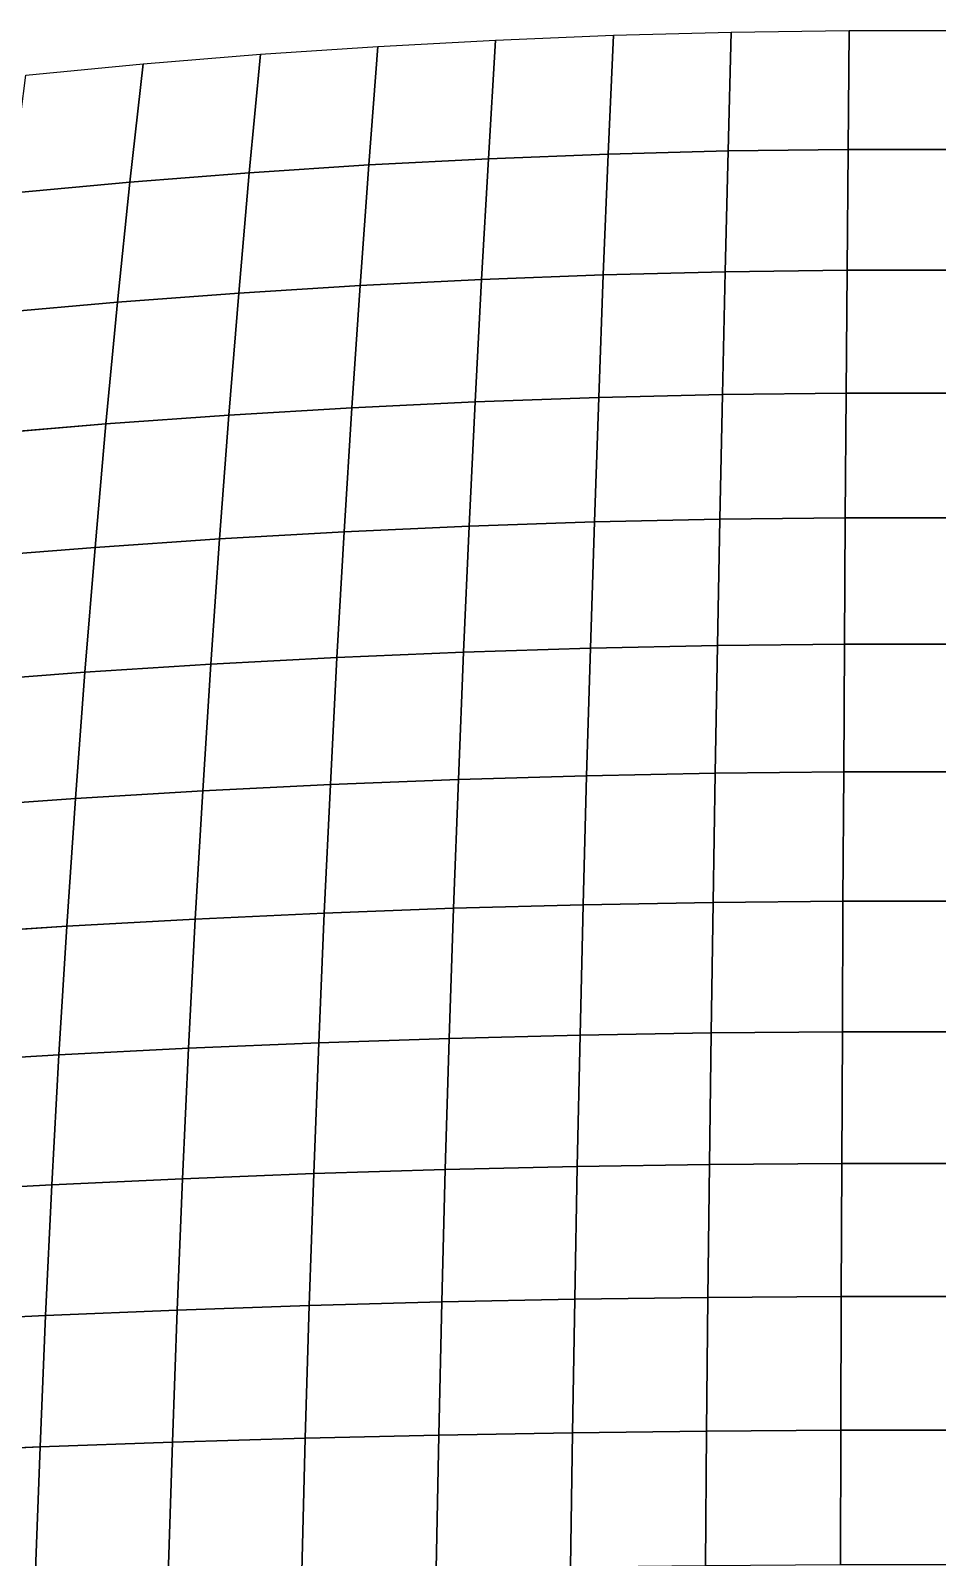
# Model space of a CAD drawing. Header units: millimetres. Extents: x -17.8 to 18.5, y -17.8 to 17.8.
# Drawn here: x -6.85 to 0.23, y 5.92 to 17.84 of the extents above; entities that cross this region are included whole.
import ezdxf

# ---------------------------------------------------------------- set-up
doc = ezdxf.new("R2010")
doc.units = ezdxf.units.MM
doc.layers.add('Test6 LowerTendons', color=90, linetype='Continuous')
doc.layers.add('Test6 TestBases', color=40, linetype='Continuous')
doc.layers.add('Test6 UpperTendons', color=203, linetype='Continuous', true_color=0xaa38c7)

msp = doc.modelspace()

# ---------------------------------------------------------------- linework, layer by layer
at = {"layer": 'Test6 LowerTendons'}
for p, q in [((-2.341035, 16.876859, 30.572685), (-2.300619, 17.804788, 30.044876)), ((-1.380563, 17.829491, 30.086562), (-1.404885, 16.901106, 30.61661)), ((-0.460219, 17.841834, 30.107392), (-0.468338, 16.913224, 30.638561)), ((-5.057073, 17.656139, 29.794038), (-5.144397, 16.731028, 30.30851)), ((-4.211071, 16.791863, 30.418713), (-4.139084, 17.718166, 29.898704)), ((-3.220194, 17.767695, 29.982283), (-3.276522, 16.840457, 30.506741)), ((-6.076198, 16.657892, 30.176023), (-5.973935, 17.581541, 29.668155)), ((-3.276522, 16.840457, 30.506741), (-3.329792, 15.897856, 31.002718)), ((-2.379264, 15.93335, 31.071937), (-2.341035, 16.876859, 30.572685)), ((-1.404885, 16.901106, 30.61661), (-1.427893, 15.956997, 31.118052)), ((-0.468338, 16.913224, 30.638561), (-0.47602, 15.968816, 31.1411)), ((-5.144397, 16.731028, 30.30851), (-5.226924, 15.791199, 30.794726)), ((-4.279131, 15.850484, 30.910339), (-4.211071, 16.791863, 30.418713)), ((-6.172803, 15.719954, 30.655789), (-6.076198, 16.657892, 30.176023)), ((-3.329792, 15.897856, 31.002718), (-3.379956, 14.940767, 31.469782)), ((-2.415272, 14.975141, 31.542184), (-2.379264, 15.93335, 31.071937)), ((-1.427893, 15.956997, 31.118052), (-1.449569, 14.998046, 31.590428)), ((-0.47602, 15.968816, 31.1411), (-0.483257, 15.009495, 31.614543)), ((-5.226924, 15.791199, 30.794726), (-5.304592, 14.837521, 31.252314)), ((-4.343204, 14.894903, 31.373177), (-4.279131, 15.850484, 30.910339)), ((-6.263682, 14.768588, 31.10712), (-6.172803, 15.719954, 30.655789)), ((-3.379956, 14.940767, 31.469782), (-3.426972, 13.970081, 31.90753)), ((-2.449027, 14.003125, 31.983004), (-2.415272, 14.975141, 31.542184)), ((-1.449569, 14.998046, 31.590428), (-1.469891, 14.025147, 32.033302)), ((-0.483257, 15.009495, 31.614543), (-0.490043, 14.036156, 32.058446)), ((-5.304592, 14.837521, 31.252314), (-5.377342, 13.870866, 31.680926)), ((-4.403241, 13.925999, 31.806851), (-4.343204, 14.894903, 31.373177)), ((-6.348773, 13.804657, 31.529705), (-6.263682, 14.768588, 31.10712)), ((-3.426972, 13.970081, 31.90753), (-3.470798, 12.986691, 32.315587)), ((-2.480498, 13.018203, 32.394001), (-2.449027, 14.003125, 31.983004)), ((-1.469891, 14.025147, 32.033302), (-1.488841, 13.039207, 32.446265)), ((-0.490043, 14.036156, 32.058446), (-0.49637, 13.049708, 32.472396)), ((-5.377342, 13.870866, 31.680926), (-5.44512, 12.892112, 32.08024)), ((-4.459191, 12.944665, 32.211008), (-4.403241, 13.925999, 31.806851)), ((-6.428018, 12.829026, 31.923259), (-6.348773, 13.804657, 31.529705)), ((-2.509658, 12.02129, 32.774806), (-2.480498, 13.018203, 32.394001)), ((-1.488841, 13.039207, 32.446265), (-1.5064, 12.041147, 32.82894)), ((-0.49637, 13.049708, 32.472396), (-0.502234, 12.051073, 32.856005)), ((-5.44512, 12.892112, 32.08024), (-5.507874, 11.902143, 32.449962)), ((-4.51101, 11.951791, 32.585322), (-4.459191, 12.944665, 32.211008)), ((-3.470798, 12.986691, 32.315587), (-3.511398, 11.991507, 32.693601)), ((-6.501365, 11.84256, 32.287517), (-6.428018, 12.829026, 31.923259)), ((-0.502234, 12.051073, 32.856005), (-0.507629, 11.041185, 33.208918)), ((-4.558656, 10.948282, 32.929493), (-4.51101, 11.951791, 32.585322)), ((-3.511398, 11.991507, 32.693601), (-3.548736, 10.98544, 33.041251)), ((-2.536478, 11.013311, 33.12508), (-2.509658, 12.02129, 32.774806)), ((-1.5064, 12.041147, 32.82894), (-1.522554, 11.031893, 33.180971)), ((-6.568764, 10.846128, 32.62224), (-6.501365, 11.84256, 32.287517)), ((-5.507874, 11.902143, 32.449962), (-5.565559, 10.901844, 32.789816)), ((-3.548736, 10.98544, 33.041251), (-3.582782, 9.969414, 33.35824)), ((-2.560939, 9.995196, 33.44451), (-2.536478, 11.013311, 33.12508)), ((-1.522554, 11.031893, 33.180971), (-1.537286, 10.012388, 33.502037)), ((-0.507629, 11.041185, 33.208918), (-0.512549, 10.020986, 33.530803)), ((-5.565559, 10.901844, 32.789816), (-5.618132, 9.892103, 33.099555)), ((-4.602091, 9.935046, 33.243245), (-4.558656, 10.948282, 32.929493)), ((-6.630173, 9.840596, 32.927211), (-6.568764, 10.846128, 32.62224)), ((-0.512549, 10.020986, 33.530803), (-0.51699, 8.991429, 33.821362)), ((-4.64128, 8.912993, 33.526329), (-4.602091, 9.935046, 33.243245)), ((-3.582782, 9.969414, 33.35824), (-3.613506, 8.944355, 33.644297)), ((-2.583015, 8.967888, 33.732813), (-2.560939, 9.995196, 33.44451)), ((-1.537286, 10.012388, 33.502037), (-1.550584, 8.983581, 33.791842)), ((-6.68555, 8.826832, 33.202231), (-6.630173, 9.840596, 32.927211)), ((-5.618132, 9.892103, 33.099555), (-5.665556, 8.873814, 33.378954)), ((-2.602687, 7.932333, 33.98973), (-2.583015, 8.967888, 33.732813)), ((-1.550584, 8.983581, 33.791842), (-1.562435, 7.946426, 34.050121)), ((-0.51699, 8.991429, 33.821362), (-0.520949, 7.953474, 34.080323)), ((-6.734861, 7.805703, 33.447127), (-6.68555, 8.826832, 33.202231)), ((-5.665556, 8.873814, 33.378954), (-5.707795, 7.84787, 33.627811)), ((-4.676193, 7.883041, 33.778521), (-4.64128, 8.912993, 33.526329)), ((-3.613506, 8.944355, 33.644297), (-3.640881, 7.911201, 33.899181)), ((-4.706802, 6.846111, 33.999623), (-4.676193, 7.883041, 33.778521)), ((-3.640881, 7.911201, 33.899181), (-3.664885, 6.870889, 34.122677)), ((-2.619939, 6.889486, 34.215033), (-2.602687, 7.932333, 33.98973)), ((-1.562435, 7.946426, 34.050121), (-1.57283, 6.90189, 34.276635)), ((-0.520949, 7.953474, 34.080323), (-0.524421, 6.908094, 34.307446)), ((-6.778076, 6.778076, 33.661744), (-6.734861, 7.805703, 33.447127)), ((-5.707795, 7.84787, 33.627811), (-5.744821, 6.815168, 33.845948)), ((-5.744821, 6.815168, 33.845948), (-5.776605, 5.776605, 34.033209)), ((-4.733082, 5.803127, 34.189461), (-4.706802, 6.846111, 33.999623)), ((-3.664885, 6.870889, 34.122677), (-3.685498, 5.824366, 34.314596)), ((-2.634755, 5.840309, 34.408523), (-2.619939, 6.889486, 34.215033)), ((-1.57283, 6.90189, 34.276635), (-1.581756, 5.850943, 34.471178)), ((-0.524421, 6.908094, 34.307446), (-0.527402, 5.856262, 34.502516)), ((-6.815168, 5.744821, 33.845948), (-6.778076, 6.778076, 33.661744))]:
    msp.add_line(p, q, dxfattribs=at)
at = {"layer": 'Test6 TestBases'}
for points in [[(-3.276522, 16.840457, 30.506741), (-3.220194, 17.767695, 29.982283), (-2.300619, 17.804788, 30.044876), (-2.341035, 16.876859, 30.572685)], [(-2.341035, 16.876859, 30.572685), (-2.300619, 17.804788, 30.044876), (-1.380563, 17.829491, 30.086562), (-1.404885, 16.901106, 30.61661)], [(-1.404885, 16.901106, 30.61661), (-1.380563, 17.829491, 30.086562), (-0.460219, 17.841834, 30.107392), (-0.468338, 16.913224, 30.638561)], [(-0.468338, 16.913224, 30.638561), (-0.460219, 17.841834, 30.107392), (0.460219, 17.841834, 30.107392), (0.468338, 16.913224, 30.638561)], [(-6.076198, 16.657892, 30.176023), (-5.973935, 17.581541, 29.668155), (-5.057073, 17.656139, 29.794038), (-5.144397, 16.731028, 30.30851)], [(-5.144397, 16.731028, 30.30851), (-5.057073, 17.656139, 29.794038), (-4.139084, 17.718166, 29.898704), (-4.211071, 16.791863, 30.418713)], [(-4.211071, 16.791863, 30.418713), (-4.139084, 17.718166, 29.898704), (-3.220194, 17.767695, 29.982283), (-3.276522, 16.840457, 30.506741)], [(-7.006161, 16.572383, 30.021121), (-6.889425, 17.494281, 29.520906), (-5.973935, 17.581541, 29.668155), (-6.076198, 16.657892, 30.176023)], [(-4.279131, 15.850484, 30.910339), (-4.211071, 16.791863, 30.418713), (-3.276522, 16.840457, 30.506741), (-3.329792, 15.897856, 31.002718)], [(-3.329792, 15.897856, 31.002718), (-3.276522, 16.840457, 30.506741), (-2.341035, 16.876859, 30.572685), (-2.379264, 15.93335, 31.071937)], [(-2.379264, 15.93335, 31.071937), (-2.341035, 16.876859, 30.572685), (-1.404885, 16.901106, 30.61661), (-1.427893, 15.956997, 31.118052)], [(-1.427893, 15.956997, 31.118052), (-1.404885, 16.901106, 30.61661), (-0.468338, 16.913224, 30.638561), (-0.47602, 15.968816, 31.1411)], [(0.47602, 15.968816, 31.1411), (-0.47602, 15.968816, 31.1411), (-0.468338, 16.913224, 30.638561), (0.468338, 16.913224, 30.638561)], [(-6.172803, 15.719954, 30.655789), (-6.076198, 16.657892, 30.176023), (-5.144397, 16.731028, 30.30851), (-5.226924, 15.791199, 30.794726)], [(-5.226924, 15.791199, 30.794726), (-5.144397, 16.731028, 30.30851), (-4.211071, 16.791863, 30.418713), (-4.279131, 15.850484, 30.910339)], [(-7.116385, 15.636694, 30.493421), (-7.006161, 16.572383, 30.021121), (-6.076198, 16.657892, 30.176023), (-6.172803, 15.719954, 30.655789)], [(-3.379956, 14.940767, 31.469782), (-4.343204, 14.894903, 31.373177), (-4.279131, 15.850484, 30.910339), (-3.329792, 15.897856, 31.002718)], [(-2.415272, 14.975141, 31.542184), (-3.379956, 14.940767, 31.469782), (-3.329792, 15.897856, 31.002718), (-2.379264, 15.93335, 31.071937)], [(-1.449569, 14.998046, 31.590428), (-2.415272, 14.975141, 31.542184), (-2.379264, 15.93335, 31.071937), (-1.427893, 15.956997, 31.118052)], [(-0.483257, 15.009495, 31.614543), (-1.449569, 14.998046, 31.590428), (-1.427893, 15.956997, 31.118052), (-0.47602, 15.968816, 31.1411)], [(0.483257, 15.009495, 31.614543), (-0.483257, 15.009495, 31.614543), (-0.47602, 15.968816, 31.1411), (0.47602, 15.968816, 31.1411)], [(-5.304592, 14.837521, 31.252314), (-6.263682, 14.768588, 31.10712), (-6.172803, 15.719954, 30.655789), (-5.226924, 15.791199, 30.794726)], [(-4.343204, 14.894903, 31.373177), (-5.304592, 14.837521, 31.252314), (-5.226924, 15.791199, 30.794726), (-4.279131, 15.850484, 30.910339)], [(-6.263682, 14.768588, 31.10712), (-7.220024, 14.688065, 30.937515), (-7.116385, 15.636694, 30.493421), (-6.172803, 15.719954, 30.655789)], [(-4.403241, 13.925999, 31.806851), (-4.343204, 14.894903, 31.373177), (-3.379956, 14.940767, 31.469782), (-3.426972, 13.970081, 31.90753)], [(-3.426972, 13.970081, 31.90753), (-3.379956, 14.940767, 31.469782), (-2.415272, 14.975141, 31.542184), (-2.449027, 14.003125, 31.983004)], [(-2.449027, 14.003125, 31.983004), (-2.415272, 14.975141, 31.542184), (-1.449569, 14.998046, 31.590428), (-1.469891, 14.025147, 32.033302)], [(-1.469891, 14.025147, 32.033302), (-1.449569, 14.998046, 31.590428), (-0.483257, 15.009495, 31.614543), (-0.490043, 14.036156, 32.058446)], [(0.490043, 14.036156, 32.058446), (-0.490043, 14.036156, 32.058446), (-0.483257, 15.009495, 31.614543), (0.483257, 15.009495, 31.614543)], [(-6.348773, 13.804657, 31.529705), (-6.263682, 14.768588, 31.10712), (-5.304592, 14.837521, 31.252314), (-5.377342, 13.870866, 31.680926)], [(-5.377342, 13.870866, 31.680926), (-5.304592, 14.837521, 31.252314), (-4.343204, 14.894903, 31.373177), (-4.403241, 13.925999, 31.806851)], [(-7.317019, 13.727349, 31.353133), (-7.220024, 14.688065, 30.937515), (-6.263682, 14.768588, 31.10712), (-6.348773, 13.804657, 31.529705)], [(-3.470798, 12.986691, 32.315587), (-4.459191, 12.944665, 32.211008), (-4.403241, 13.925999, 31.806851), (-3.426972, 13.970081, 31.90753)], [(-2.480498, 13.018203, 32.394001), (-3.470798, 12.986691, 32.315587), (-3.426972, 13.970081, 31.90753), (-2.449027, 14.003125, 31.983004)], [(-1.488841, 13.039207, 32.446265), (-2.480498, 13.018203, 32.394001), (-2.449027, 14.003125, 31.983004), (-1.469891, 14.025147, 32.033302)], [(-0.49637, 13.049708, 32.472396), (-1.488841, 13.039207, 32.446265), (-1.469891, 14.025147, 32.033302), (-0.490043, 14.036156, 32.058446)], [(0.49637, 13.049708, 32.472396), (-0.49637, 13.049708, 32.472396), (-0.490043, 14.036156, 32.058446), (0.490043, 14.036156, 32.058446)], [(-5.44512, 12.892112, 32.08024), (-6.428018, 12.829026, 31.923259), (-6.348773, 13.804657, 31.529705), (-5.377342, 13.870866, 31.680926)], [(-4.459191, 12.944665, 32.211008), (-5.44512, 12.892112, 32.08024), (-5.377342, 13.870866, 31.680926), (-4.403241, 13.925999, 31.806851)], [(-6.428018, 12.829026, 31.923259), (-7.407311, 12.755392, 31.74003), (-7.317019, 13.727349, 31.353133), (-6.348773, 13.804657, 31.529705)], [(-3.511398, 11.991507, 32.693601), (-3.470798, 12.986691, 32.315587), (-2.480498, 13.018203, 32.394001), (-2.509658, 12.02129, 32.774806)], [(-2.509658, 12.02129, 32.774806), (-2.480498, 13.018203, 32.394001), (-1.488841, 13.039207, 32.446265), (-1.5064, 12.041147, 32.82894)], [(-1.5064, 12.041147, 32.82894), (-1.488841, 13.039207, 32.446265), (-0.49637, 13.049708, 32.472396), (-0.502234, 12.051073, 32.856005)], [(-0.502234, 12.051073, 32.856005), (-0.49637, 13.049708, 32.472396), (0.49637, 13.049708, 32.472396), (0.502234, 12.051073, 32.856005)], [(-6.501365, 11.84256, 32.287517), (-6.428018, 12.829026, 31.923259), (-5.44512, 12.892112, 32.08024), (-5.507874, 11.902143, 32.449962)], [(-5.507874, 11.902143, 32.449962), (-5.44512, 12.892112, 32.08024), (-4.459191, 12.944665, 32.211008), (-4.51101, 11.951791, 32.585322)], [(-4.51101, 11.951791, 32.585322), (-4.459191, 12.944665, 32.211008), (-3.470798, 12.986691, 32.315587), (-3.511398, 11.991507, 32.693601)], [(-7.490847, 11.773042, 32.097982), (-7.407311, 12.755392, 31.74003), (-6.428018, 12.829026, 31.923259), (-6.501365, 11.84256, 32.287517)], [(-1.522554, 11.031893, 33.180971), (-1.5064, 12.041147, 32.82894), (-0.502234, 12.051073, 32.856005), (-0.507629, 11.041185, 33.208918)], [(0.507629, 11.041185, 33.208918), (-0.507629, 11.041185, 33.208918), (-0.502234, 12.051073, 32.856005), (0.502234, 12.051073, 32.856005)], [(-5.565559, 10.901844, 32.789816), (-5.507874, 11.902143, 32.449962), (-4.51101, 11.951791, 32.585322), (-4.558656, 10.948282, 32.929493)], [(-4.558656, 10.948282, 32.929493), (-4.51101, 11.951791, 32.585322), (-3.511398, 11.991507, 32.693601), (-3.548736, 10.98544, 33.041251)], [(-3.548736, 10.98544, 33.041251), (-3.511398, 11.991507, 32.693601), (-2.509658, 12.02129, 32.774806), (-2.536478, 11.013311, 33.12508)], [(-2.536478, 11.013311, 33.12508), (-2.509658, 12.02129, 32.774806), (-1.5064, 12.041147, 32.82894), (-1.522554, 11.031893, 33.180971)], [(-7.567581, 10.781144, 32.426784), (-7.490847, 11.773042, 32.097982), (-6.501365, 11.84256, 32.287517), (-6.568764, 10.846128, 32.62224)], [(-6.568764, 10.846128, 32.62224), (-6.501365, 11.84256, 32.287517), (-5.507874, 11.902143, 32.449962), (-5.565559, 10.901844, 32.789816)], [(-3.582782, 9.969414, 33.35824), (-4.602091, 9.935046, 33.243245), (-4.558656, 10.948282, 32.929493), (-3.548736, 10.98544, 33.041251)], [(-3.582782, 9.969414, 33.35824), (-3.548736, 10.98544, 33.041251), (-2.536478, 11.013311, 33.12508), (-2.560939, 9.995196, 33.44451)], [(-2.560939, 9.995196, 33.44451), (-2.536478, 11.013311, 33.12508), (-1.522554, 11.031893, 33.180971), (-1.537286, 10.012388, 33.502037)], [(-1.537286, 10.012388, 33.502037), (-1.522554, 11.031893, 33.180971), (-0.507629, 11.041185, 33.208918), (-0.512549, 10.020986, 33.530803)], [(0.512549, 10.020986, 33.530803), (-0.512549, 10.020986, 33.530803), (-0.507629, 11.041185, 33.208918), (0.507629, 11.041185, 33.208918)], [(-5.618132, 9.892103, 33.099555), (-6.630173, 9.840596, 32.927211), (-6.568764, 10.846128, 32.62224), (-5.565559, 10.901844, 32.789816)], [(-4.602091, 9.935046, 33.243245), (-5.618132, 9.892103, 33.099555), (-5.565559, 10.901844, 32.789816), (-4.558656, 10.948282, 32.929493)], [(-6.630173, 9.840596, 32.927211), (-7.63747, 9.780539, 32.726255), (-7.567581, 10.781144, 32.426784), (-6.568764, 10.846128, 32.62224)], [(-1.550584, 8.983581, 33.791842), (-1.537286, 10.012388, 33.502037), (-0.512549, 10.020986, 33.530803), (-0.51699, 8.991429, 33.821362)], [(0.51699, 8.991429, 33.821362), (-0.51699, 8.991429, 33.821362), (-0.512549, 10.020986, 33.530803), (0.512549, 10.020986, 33.530803)], [(-5.665556, 8.873814, 33.378954), (-5.618132, 9.892103, 33.099555), (-4.602091, 9.935046, 33.243245), (-4.64128, 8.912993, 33.526329)], [(-4.64128, 8.912993, 33.526329), (-4.602091, 9.935046, 33.243245), (-3.582782, 9.969414, 33.35824), (-3.613506, 8.944355, 33.644297)], [(-3.613506, 8.944355, 33.644297), (-3.582782, 9.969414, 33.35824), (-2.560939, 9.995196, 33.44451), (-2.583015, 8.967888, 33.732813)], [(-2.583015, 8.967888, 33.732813), (-2.560939, 9.995196, 33.44451), (-1.537286, 10.012388, 33.502037), (-1.550584, 8.983581, 33.791842)], [(-7.700475, 8.772066, 32.996231), (-7.63747, 9.780539, 32.726255), (-6.630173, 9.840596, 32.927211), (-6.68555, 8.826832, 33.202231)], [(-6.68555, 8.826832, 33.202231), (-6.630173, 9.840596, 32.927211), (-5.618132, 9.892103, 33.099555), (-5.665556, 8.873814, 33.378954)], [(-2.602687, 7.932333, 33.98973), (-3.640881, 7.911201, 33.899181), (-3.613506, 8.944355, 33.644297), (-2.583015, 8.967888, 33.732813)], [(-1.562435, 7.946426, 34.050121), (-2.602687, 7.932333, 33.98973), (-2.583015, 8.967888, 33.732813), (-1.550584, 8.983581, 33.791842)], [(-0.520949, 7.953474, 34.080323), (-1.562435, 7.946426, 34.050121), (-1.550584, 8.983581, 33.791842), (-0.51699, 8.991429, 33.821362)], [(0.520949, 7.953474, 34.080323), (-0.520949, 7.953474, 34.080323), (-0.51699, 8.991429, 33.821362), (0.51699, 8.991429, 33.821362)], [(-6.734861, 7.805703, 33.447127), (-7.756563, 7.756563, 33.236563), (-7.700475, 8.772066, 32.996231), (-6.68555, 8.826832, 33.202231)], [(-5.707795, 7.84787, 33.627811), (-6.734861, 7.805703, 33.447127), (-6.68555, 8.826832, 33.202231), (-5.665556, 8.873814, 33.378954)], [(-4.676193, 7.883041, 33.778521), (-5.707795, 7.84787, 33.627811), (-5.665556, 8.873814, 33.378954), (-4.64128, 8.912993, 33.526329)], [(-3.640881, 7.911201, 33.899181), (-4.676193, 7.883041, 33.778521), (-4.64128, 8.912993, 33.526329), (-3.613506, 8.944355, 33.644297)], [(-5.744821, 6.815168, 33.845948), (-5.707795, 7.84787, 33.627811), (-4.676193, 7.883041, 33.778521), (-4.706802, 6.846111, 33.999623)], [(-4.706802, 6.846111, 33.999623), (-4.676193, 7.883041, 33.778521), (-3.640881, 7.911201, 33.899181), (-3.664885, 6.870889, 34.122677)], [(-3.664885, 6.870889, 34.122677), (-3.640881, 7.911201, 33.899181), (-2.602687, 7.932333, 33.98973), (-2.619939, 6.889486, 34.215033)], [(-2.619939, 6.889486, 34.215033), (-2.602687, 7.932333, 33.98973), (-1.562435, 7.946426, 34.050121), (-1.57283, 6.90189, 34.276635)], [(-1.57283, 6.90189, 34.276635), (-1.562435, 7.946426, 34.050121), (-0.520949, 7.953474, 34.080323), (-0.524421, 6.908094, 34.307446)], [(0.524421, 6.908094, 34.307446), (-0.524421, 6.908094, 34.307446), (-0.520949, 7.953474, 34.080323), (0.520949, 7.953474, 34.080323)], [(-7.805703, 6.734861, 33.447127), (-7.756563, 7.756563, 33.236563), (-6.734861, 7.805703, 33.447127), (-6.778076, 6.778076, 33.661744)], [(-6.778076, 6.778076, 33.661744), (-6.734861, 7.805703, 33.447127), (-5.707795, 7.84787, 33.627811), (-5.744821, 6.815168, 33.845948)], [(-5.776605, 5.776605, 34.033209), (-6.815168, 5.744821, 33.845948), (-6.778076, 6.778076, 33.661744), (-5.744821, 6.815168, 33.845948)], [(-4.733082, 5.803127, 34.189461), (-5.776605, 5.776605, 34.033209), (-5.744821, 6.815168, 33.845948), (-4.706802, 6.846111, 33.999623)], [(-3.685498, 5.824366, 34.314596), (-4.733082, 5.803127, 34.189461), (-4.706802, 6.846111, 33.999623), (-3.664885, 6.870889, 34.122677)], [(-2.634755, 5.840309, 34.408523), (-3.685498, 5.824366, 34.314596), (-3.664885, 6.870889, 34.122677), (-2.619939, 6.889486, 34.215033)], [(-1.581756, 5.850943, 34.471178), (-2.634755, 5.840309, 34.408523), (-2.619939, 6.889486, 34.215033), (-1.57283, 6.90189, 34.276635)], [(-0.527402, 5.856262, 34.502516), (-1.581756, 5.850943, 34.471178), (-1.57283, 6.90189, 34.276635), (-0.524421, 6.908094, 34.307446)], [(0.527402, 5.856262, 34.502516), (-0.527402, 5.856262, 34.502516), (-0.524421, 6.908094, 34.307446), (0.524421, 6.908094, 34.307446)], [(-6.815168, 5.744821, 33.845948), (-7.84787, 5.707795, 33.627811), (-7.805703, 6.734861, 33.447127), (-6.778076, 6.778076, 33.661744)]]:
    msp.add_3dface(points, dxfattribs=at)
at = {"layer": 'Test6 UpperTendons'}
for p, q in [((-3.220194, 17.767695, 29.982283), (-2.300619, 17.804788, 30.044876)), ((-2.300619, 17.804788, 30.044876), (-1.380563, 17.829491, 30.086562)), ((-1.380563, 17.829491, 30.086562), (-0.460219, 17.841834, 30.107392)), ((-0.460219, 17.841834, 30.107392), (0.460219, 17.841834, 30.107392)), ((-5.973935, 17.581541, 29.668155), (-5.057073, 17.656139, 29.794038)), ((-5.057073, 17.656139, 29.794038), (-4.139084, 17.718166, 29.898704)), ((-4.139084, 17.718166, 29.898704), (-3.220194, 17.767695, 29.982283)), ((-6.889425, 17.494281, 29.520906), (-5.973935, 17.581541, 29.668155)), ((-3.276522, 16.840457, 30.506741), (-4.211071, 16.791863, 30.418713)), ((-2.341035, 16.876859, 30.572685), (-3.276522, 16.840457, 30.506741)), ((-1.404885, 16.901106, 30.61661), (-2.341035, 16.876859, 30.572685)), ((-0.468338, 16.913224, 30.638561), (-1.404885, 16.901106, 30.61661)), ((0.468338, 16.913224, 30.638561), (-0.468338, 16.913224, 30.638561)), ((-5.144397, 16.731028, 30.30851), (-6.076198, 16.657892, 30.176023)), ((-4.211071, 16.791863, 30.418713), (-5.144397, 16.731028, 30.30851)), ((-6.076198, 16.657892, 30.176023), (-7.006161, 16.572383, 30.021121)), ((-3.329792, 15.897856, 31.002718), (-4.279131, 15.850484, 30.910339)), ((-2.379264, 15.93335, 31.071937), (-3.329792, 15.897856, 31.002718)), ((-1.427893, 15.956997, 31.118052), (-2.379264, 15.93335, 31.071937)), ((-0.47602, 15.968816, 31.1411), (-1.427893, 15.956997, 31.118052)), ((0.47602, 15.968816, 31.1411), (-0.47602, 15.968816, 31.1411)), ((-5.226924, 15.791199, 30.794726), (-6.172803, 15.719954, 30.655789)), ((-4.279131, 15.850484, 30.910339), (-5.226924, 15.791199, 30.794726)), ((-6.172803, 15.719954, 30.655789), (-7.116385, 15.636694, 30.493421)), ((-4.343204, 14.894903, 31.373177), (-3.379956, 14.940767, 31.469782)), ((-3.379956, 14.940767, 31.469782), (-2.415272, 14.975141, 31.542184)), ((-2.415272, 14.975141, 31.542184), (-1.449569, 14.998046, 31.590428)), ((-1.449569, 14.998046, 31.590428), (-0.483257, 15.009495, 31.614543)), ((-0.483257, 15.009495, 31.614543), (0.483257, 15.009495, 31.614543)), ((-6.263682, 14.768588, 31.10712), (-5.304592, 14.837521, 31.252314)), ((-5.304592, 14.837521, 31.252314), (-4.343204, 14.894903, 31.373177)), ((-7.220024, 14.688065, 30.937515), (-6.263682, 14.768588, 31.10712)), ((-3.426972, 13.970081, 31.90753), (-4.403241, 13.925999, 31.806851)), ((-2.449027, 14.003125, 31.983004), (-3.426972, 13.970081, 31.90753)), ((-1.469891, 14.025147, 32.033302), (-2.449027, 14.003125, 31.983004)), ((-0.490043, 14.036156, 32.058446), (-1.469891, 14.025147, 32.033302)), ((0.490043, 14.036156, 32.058446), (-0.490043, 14.036156, 32.058446)), ((-5.377342, 13.870866, 31.680926), (-6.348773, 13.804657, 31.529705)), ((-4.403241, 13.925999, 31.806851), (-5.377342, 13.870866, 31.680926)), ((-6.348773, 13.804657, 31.529705), (-7.317019, 13.727349, 31.353133)), ((-3.470798, 12.986691, 32.315587), (-2.480498, 13.018203, 32.394001)), ((-2.480498, 13.018203, 32.394001), (-1.488841, 13.039207, 32.446265)), ((-1.488841, 13.039207, 32.446265), (-0.49637, 13.049708, 32.472396)), ((-0.49637, 13.049708, 32.472396), (0.49637, 13.049708, 32.472396)), ((-6.428018, 12.829026, 31.923259), (-5.44512, 12.892112, 32.08024)), ((-5.44512, 12.892112, 32.08024), (-4.459191, 12.944665, 32.211008)), ((-4.459191, 12.944665, 32.211008), (-3.470798, 12.986691, 32.315587)), ((-7.407311, 12.755392, 31.74003), (-6.428018, 12.829026, 31.923259)), ((-0.502234, 12.051073, 32.856005), (-1.5064, 12.041147, 32.82894)), ((0.502234, 12.051073, 32.856005), (-0.502234, 12.051073, 32.856005)), ((-4.51101, 11.951791, 32.585322), (-5.507874, 11.902143, 32.449962)), ((-3.511398, 11.991507, 32.693601), (-4.51101, 11.951791, 32.585322)), ((-2.509658, 12.02129, 32.774806), (-3.511398, 11.991507, 32.693601)), ((-1.5064, 12.041147, 32.82894), (-2.509658, 12.02129, 32.774806)), ((-6.501365, 11.84256, 32.287517), (-7.490847, 11.773042, 32.097982)), ((-5.507874, 11.902143, 32.449962), (-6.501365, 11.84256, 32.287517)), ((-4.558656, 10.948282, 32.929493), (-3.548736, 10.98544, 33.041251)), ((-3.548736, 10.98544, 33.041251), (-2.536478, 11.013311, 33.12508)), ((-2.536478, 11.013311, 33.12508), (-1.522554, 11.031893, 33.180971)), ((-1.522554, 11.031893, 33.180971), (-0.507629, 11.041185, 33.208918)), ((-0.507629, 11.041185, 33.208918), (0.507629, 11.041185, 33.208918)), ((-6.568764, 10.846128, 32.62224), (-5.565559, 10.901844, 32.789816)), ((-5.565559, 10.901844, 32.789816), (-4.558656, 10.948282, 32.929493)), ((-7.567581, 10.781144, 32.426784), (-6.568764, 10.846128, 32.62224)), ((-0.512549, 10.020986, 33.530803), (-1.537286, 10.012388, 33.502037)), ((0.512549, 10.020986, 33.530803), (-0.512549, 10.020986, 33.530803)), ((-4.602091, 9.935046, 33.243245), (-5.618132, 9.892103, 33.099555)), ((-3.582782, 9.969414, 33.35824), (-4.602091, 9.935046, 33.243245)), ((-2.560939, 9.995196, 33.44451), (-3.582782, 9.969414, 33.35824)), ((-1.537286, 10.012388, 33.502037), (-2.560939, 9.995196, 33.44451)), ((-6.630173, 9.840596, 32.927211), (-7.63747, 9.780539, 32.726255)), ((-5.618132, 9.892103, 33.099555), (-6.630173, 9.840596, 32.927211)), ((-3.613506, 8.944355, 33.644297), (-2.583015, 8.967888, 33.732813)), ((-2.583015, 8.967888, 33.732813), (-1.550584, 8.983581, 33.791842)), ((-1.550584, 8.983581, 33.791842), (-0.51699, 8.991429, 33.821362)), ((-0.51699, 8.991429, 33.821362), (0.51699, 8.991429, 33.821362)), ((-7.700475, 8.772066, 32.996231), (-6.68555, 8.826832, 33.202231)), ((-6.68555, 8.826832, 33.202231), (-5.665556, 8.873814, 33.378954)), ((-5.665556, 8.873814, 33.378954), (-4.64128, 8.912993, 33.526329)), ((-4.64128, 8.912993, 33.526329), (-3.613506, 8.944355, 33.644297)), ((-4.676193, 7.883041, 33.778521), (-5.707795, 7.84787, 33.627811)), ((-3.640881, 7.911201, 33.899181), (-4.676193, 7.883041, 33.778521)), ((-2.602687, 7.932333, 33.98973), (-3.640881, 7.911201, 33.899181)), ((-1.562435, 7.946426, 34.050121), (-2.602687, 7.932333, 33.98973)), ((-0.520949, 7.953474, 34.080323), (-1.562435, 7.946426, 34.050121)), ((0.520949, 7.953474, 34.080323), (-0.520949, 7.953474, 34.080323)), ((-6.734861, 7.805703, 33.447127), (-7.756563, 7.756563, 33.236563)), ((-5.707795, 7.84787, 33.627811), (-6.734861, 7.805703, 33.447127)), ((-6.778076, 6.778076, 33.661744), (-5.744821, 6.815168, 33.845948)), ((-5.744821, 6.815168, 33.845948), (-4.706802, 6.846111, 33.999623)), ((-4.706802, 6.846111, 33.999623), (-3.664885, 6.870889, 34.122677)), ((-3.664885, 6.870889, 34.122677), (-2.619939, 6.889486, 34.215033)), ((-2.619939, 6.889486, 34.215033), (-1.57283, 6.90189, 34.276635)), ((-1.57283, 6.90189, 34.276635), (-0.524421, 6.908094, 34.307446)), ((-0.524421, 6.908094, 34.307446), (0.524421, 6.908094, 34.307446)), ((-7.805703, 6.734861, 33.447127), (-6.778076, 6.778076, 33.661744))]:
    msp.add_line(p, q, dxfattribs=at)

doc.saveas('drawing.dxf')
